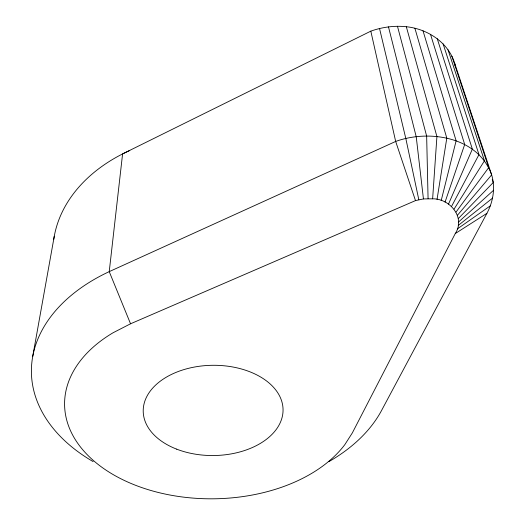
<?xml version="1.0" encoding="UTF-8"?>
<svg xmlns="http://www.w3.org/2000/svg" width="525" height="525" viewBox="0 0 525 525"><rect width="100%" height="100%" fill="white"/><g stroke="black" fill="none" stroke-linecap="round" stroke-linejoin="round"><path stroke-width="0.79" d="M432.633 198.811L423.439 198.929L415.498 200.602L130.548 323.787L113.131 332.725A147.702 95.681 -0.5 0 0 123.362 479.994A147.702 95.681 -0.5 0 0 344.807 444.662L352.334 432.915L455.273 233.553C465.806 217.527 449.846 198.516 432.633 198.811L436.918 136.546L406.324 26.723C394.327 25.476 382.154 27.09 370.814 31.152L122.588 153.923L109.233 271.628A180.39 120.507 -0.4 0 0 93.122 461.593M328.873 461.639A180.39 120.507 -0.4 0 0 381.15 411.252L486.898 213.34C493.218 201.685 495.515 187.694 491.649 174.864L454.63 63.118C448.192 42.243 427.376 28.901 406.324 26.723M437.03 199.467L446.801 138.121L414.894 28.245M32.727 356.409L54.272 236.243M441.19 200.583L456.12 140.785L423.006 30.791M445.042 202.138L464.691 144.48L430.5 34.302M448.508 204.107L472.356 149.113L437.24 38.699M451.533 206.443L478.984 154.586L443.113 43.89M454.059 209.107L484.457 160.794L448.015 49.77M456.054 212.048L488.696 167.6L451.874 56.221M457.485 215.217L491.649 174.864C478.4 137.071 429.457 129.163 395.673 141.442L109.233 271.628L130.548 323.787M458.325 218.551L493.283 182.464L492.253 179.347M458.574 221.99L493.592 190.24M458.227 225.474L492.601 198.069M457.295 228.952L490.35 205.813M455.273 233.553L486.898 213.34M415.498 200.602L395.673 141.442L370.814 31.152M397.458 26.25L426.654 136.087L428.072 198.634M388.467 26.841L416.227 136.763L423.439 198.929M379.529 28.488L405.832 138.561L418.812 199.703M454.63 63.118L455.602 67.449M53.747 239.413A159.515 119.241 0.3 0 1 129.741 150.511M176.715 449.164A69.93 45.13 -0.6 0 0 283.034 411.127A69.93 45.13 -0.6 0 0 179.642 371.004A69.93 45.13 -0.6 0 0 176.715 449.164"/></g></svg>
